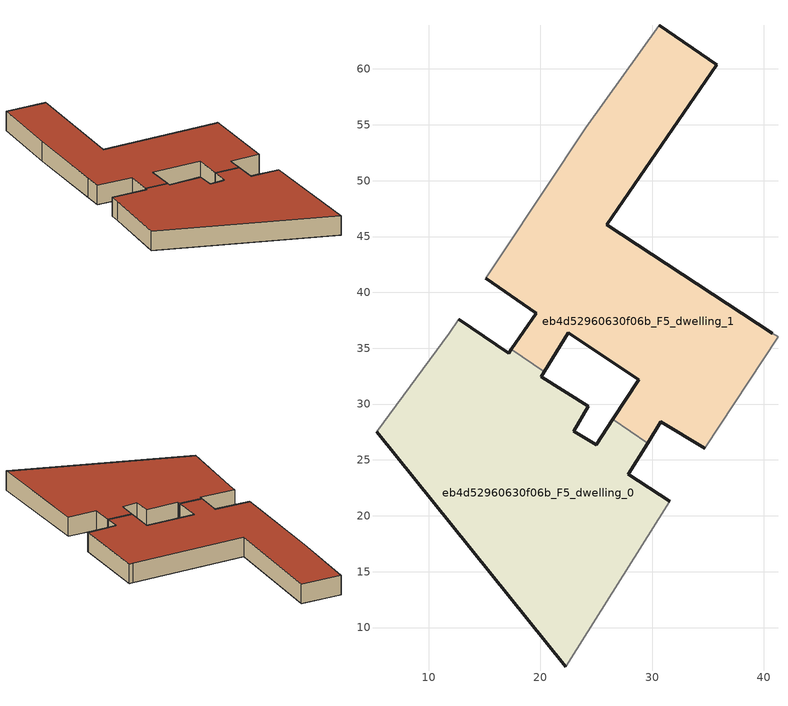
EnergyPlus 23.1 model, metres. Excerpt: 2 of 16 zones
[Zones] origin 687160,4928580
eb4d52960630f06b_F5_dwelling_0
 floor to eb4d52960630f06b_F4_dwelling_0 (EU_floor_Construction): 22.26,6.48 31.56,21.29 27.86,23.71 29.6,26.51 26.48,28.65 24.99,26.37 22.97,27.58 24.29,29.8 20.05,32.46 20.32,32.9 17.4,34.9 17.15,34.54 12.67,37.59 11.84,36.34 5.32,27.5 z15
 wall outside (EU_wall_Construction): 22.26,6.48 5.32,27.5 / 12.67,37.59 17.15,34.54 17.4,34.9 / 20.32,32.9 20.05,32.46 24.29,29.8 22.97,27.58 24.99,26.37 26.48,28.65 / 29.6,26.51 27.86,23.71 31.56,21.29 z15:18
 wall adiabatic (EU_wall_Construction): 5.32,27.5 11.84,36.34 12.67,37.59 / 31.56,21.29 22.26,6.48 z15:18
 wall to eb4d52960630f06b_F5_dwelling_1 (EU_wall_Construction): 17.4,34.9 20.32,32.9 / 26.48,28.65 29.6,26.51 z15:18
 roof outside (EU_roof_Construction): 26.48,28.65 29.6,26.51 27.86,23.71 31.56,21.29 22.26,6.48 5.32,27.5 11.84,36.34 12.67,37.59 17.15,34.54 17.4,34.9 20.32,32.9 20.05,32.46 24.29,29.8 22.97,27.58 24.99,26.37 z18
eb4d52960630f06b_F5_dwelling_1
 floor to eb4d52960630f06b_F4_dwelling_1 (EU_floor_Construction): 34.71,26.04 41.26,36.04 40.76,36.34 25.91,46.04 35.77,60.37 30.62,63.92 24.06,54.73 16.54,43.42 15.1,41.25 19.61,38.13 17.4,34.9 20.32,32.9 22.47,36.41 28.78,32.18 26.48,28.65 29.6,26.51 30.78,28.42 z15
 wall outside (EU_wall_Construction): 26.48,28.65 28.78,32.18 22.47,36.41 20.32,32.9 / 17.4,34.9 19.61,38.13 15.1,41.25 / 30.62,63.92 35.77,60.37 25.91,46.04 40.76,36.34 / 34.71,26.04 30.78,28.42 29.6,26.51 z15:18
 wall adiabatic (EU_wall_Construction): 15.1,41.25 16.54,43.42 24.06,54.73 30.62,63.92 / 40.76,36.34 41.26,36.04 34.71,26.04 z15:18
 roof outside (EU_roof_Construction): 35.77,60.37 25.91,46.04 40.76,36.34 41.26,36.04 34.71,26.04 30.78,28.42 29.6,26.51 26.48,28.65 28.78,32.18 22.47,36.41 20.32,32.9 17.4,34.9 19.61,38.13 15.1,41.25 16.54,43.42 24.06,54.73 30.62,63.92 z18
[Building]
EU S2 Campaign: North Axis=0; Terrain=City; Solar Distribution=FullExterior
[Site:Location]
Bologna: Latitude=44.5; Longitude=11.25; Time Zone=1; Elevation=37
[SizingPeriod:WeatherFileDays]
AnnualSizingPeriod: Begin Month=1; Begin Day of Month=1; End Month=12; End Day of Month=31; Day of Week for Start Day=Monday; Use Weather File Daylight Saving Period=No; Use Weather File Rain and Snow Indicators=No
[MATERIAL]
EU_InternalMass_Material: Roughness=MediumRough; Thickness=0.1; Conductivity=1; Density=1800; Specific Heat=900; Thermal Absorptance=0.9; Solar Absorptance=0.7; Visible Absorptance=0.7
[MATERIAL:NOMASS] Roughness=MediumRough; Thermal Absorptance=0.9; Solar Absorptance=0.7; Visible Absorptance=0.7
Name | Thermal Resistance
EU_wall_NoMass | 0.905828
EU_roof_NoMass | 0.37593
EU_floor_NoMass | 0.67114
[CONSTRUCTION]
EU_wall_Construction: EU_wall_NoMass
EU_roof_Construction: EU_roof_NoMass
EU_floor_Construction: EU_floor_NoMass
EU_InternalMass_Construction: EU_InternalMass_Material
[ZONE] Type=1; Multiplier=1; Ceiling Height=autocalculate; Floor Area=autocalculate; Part of Total Floor Area=Yes
Name | Volume
eb4d52960630f06b_F5_dwelling_0 | 1192.52
eb4d52960630f06b_F5_dwelling_1 | 1192.51
[INTERNALMASS] Construction=EU_InternalMass_Construction
Name | Zone or ZoneList | Surface Area
eb4d52960630f06b_F5_dwelling_0_EU_InternalMass | eb4d52960630f06b_F5_dwelling_0 | 397.507
eb4d52960630f06b_F5_dwelling_1_EU_InternalMass | eb4d52960630f06b_F5_dwelling_1 | 397.505
[OTHEREQUIPMENT] Fuel Type=Electricity; Design Level Calculation Method=Watts/Area; Power per Zone Floor Area=1; Fraction Latent=0; Fraction Radiant=0; Fraction Lost=0; Carbon Dioxide Generation Rate=0; EndUse Subcategory=EU_Step8_InternalGains
Name | Zone or ZoneList or Space or SpaceList | Schedule
EU_Step8_InternalGain_eb4d52960630f06b_F5_dwelling_0_f000 | eb4d52960630f06b_F5_dwelling_0 | EU_Step8_GainSchedule_eb4d52960630f06b_F5_dwelling_0_f000
EU_Step8_InternalGain_eb4d52960630f06b_F5_dwelling_1_f000 | eb4d52960630f06b_F5_dwelling_1 | EU_Step8_GainSchedule_eb4d52960630f06b_F5_dwelling_1_f000
[ZONEVENTILATION:DESIGNFLOWRATE] Schedule=EU_AlwaysOn; Design Flow Rate Calculation Method=AirChanges/Hour; Air Changes per Hour=0.73129; Ventilation Type=Natural; Fan Pressure Rise=0; Fan Total Efficiency=1; Constant Term Coefficient=1; Temperature Term Coefficient=0; Velocity Term Coefficient=0; Velocity Squared Term Coefficient=0; Minimum Indoor Temperature=-100; Maximum Indoor Temperature=100; Delta Temperature=-100; Minimum Outdoor Temperature=-100; Maximum Outdoor Temperature=100; Maximum Wind Speed=40
Name | Zone or ZoneList or Space or SpaceList
EU_ConstantAir_eb4d52960630f06b_F5_dwelling_0 | eb4d52960630f06b_F5_dwelling_0
EU_ConstantAir_eb4d52960630f06b_F5_dwelling_1 | eb4d52960630f06b_F5_dwelling_1
[HVACTEMPLATE:ZONE:IDEALLOADSAIRSYSTEM] System Availability Schedule=EU_AlwaysOn; Maximum Heating Supply Air Temperature=50; Minimum Cooling Supply Air Temperature=13; Maximum Heating Supply Air Humidity Ratio=0.0156; Minimum Cooling Supply Air Humidity Ratio=0.0077; Heating Limit=NoLimit; Cooling Limit=NoLimit; Heating Availability Schedule=EU_AlwaysOn; Cooling Availability Schedule=EU_CoolingOff; Dehumidification Control Type=ConstantSensibleHeatRatio; Cooling Sensible Heat Ratio=0.7; Dehumidification Setpoint=60; Humidification Control Type=None; Humidification Setpoint=30; Outdoor Air Method=None; Outdoor Air Flow Rate per Person=0.00944; Outdoor Air Flow Rate per Zone Floor Area=0; Outdoor Air Flow Rate per Zone=0; Demand Controlled Ventilation Type=None; Outdoor Air Economizer Type=NoEconomizer; Heat Recovery Type=None; Sensible Heat Recovery Effectiveness=0.7; Latent Heat Recovery Effectiveness=0.65
Name | Template Thermostat
eb4d52960630f06b_F5_dwelling_0 | EU_HeatOnly_eb4d52960630f06b_F5_dwelling_0
eb4d52960630f06b_F5_dwelling_1 | EU_HeatOnly_eb4d52960630f06b_F5_dwelling_1
[SIZING:ZONE] Zone Cooling Design Supply Air Temperature Input Method=SupplyAirTemperature; Zone Cooling Design Supply Air Temperature=13; Zone Heating Design Supply Air Temperature Input Method=SupplyAirTemperature; Zone Heating Design Supply Air Temperature=50; Zone Cooling Design Supply Air Humidity Ratio=0.008; Zone Heating Design Supply Air Humidity Ratio=0.008; Cooling Design Air Flow Method=DesignDay; Cooling Design Air Flow Rate=0; Cooling Minimum Air Flow per Zone Floor Area=0.000762; Cooling Minimum Air Flow=0; Cooling Minimum Air Flow Fraction=0.2; Heating Design Air Flow Method=DesignDay; Heating Design Air Flow Rate=0; Heating Maximum Air Flow per Zone Floor Area=0.002032; Heating Maximum Air Flow=0.141576; Heating Maximum Air Flow Fraction=0.3; Account for Dedicated Outdoor Air System=No; Dedicated Outdoor Air System Control Strategy=NeutralSupplyAir; Dedicated Outdoor Air Low Setpoint Temperature for Design=autosize; Dedicated Outdoor Air High Setpoint Temperature for Design=autosize; Zone Load Sizing Method=Sensible Load Only No Latent Load; Zone Latent Cooling Design Supply Air Humidity Ratio Input Method=HumidityRatioDifference; Zone Cooling Design Supply Air Humidity Ratio Difference=0.005; Zone Latent Heating Design Supply Air Humidity Ratio Input Method=HumidityRatioDifference; Zone Humidification Design Supply Air Humidity Ratio Difference=0.005
eb4d52960630f06b_F5_dwelling_0; eb4d52960630f06b_F5_dwelling_1
[SCHEDULE:CONSTANT]
Name | Hourly Value
EU_AlwaysOn | 1
EU_CoolingOff | 0
[SCHEDULE:FILE] Column Number=1; Rows to Skip at Top=0; Number of Hours of Data=8760; Column Separator=Comma; Interpolate to Timestep=No; Minutes per Item=60; Adjust Schedule for Daylight Savings=Yes
Name | File
EU_Step8_GainSchedule_eb4d52960630f06b_F5_dwelling_0_f000 | ../../schedules/eb4d52960630f06b/eb4d52960630f06b_F5_dwelling_0_f000_gain.csv
EU_Step8_GainSchedule_eb4d52960630f06b_F5_dwelling_1_f000 | ../../schedules/eb4d52960630f06b/eb4d52960630f06b_F5_dwelling_1_f000_gain.csv
